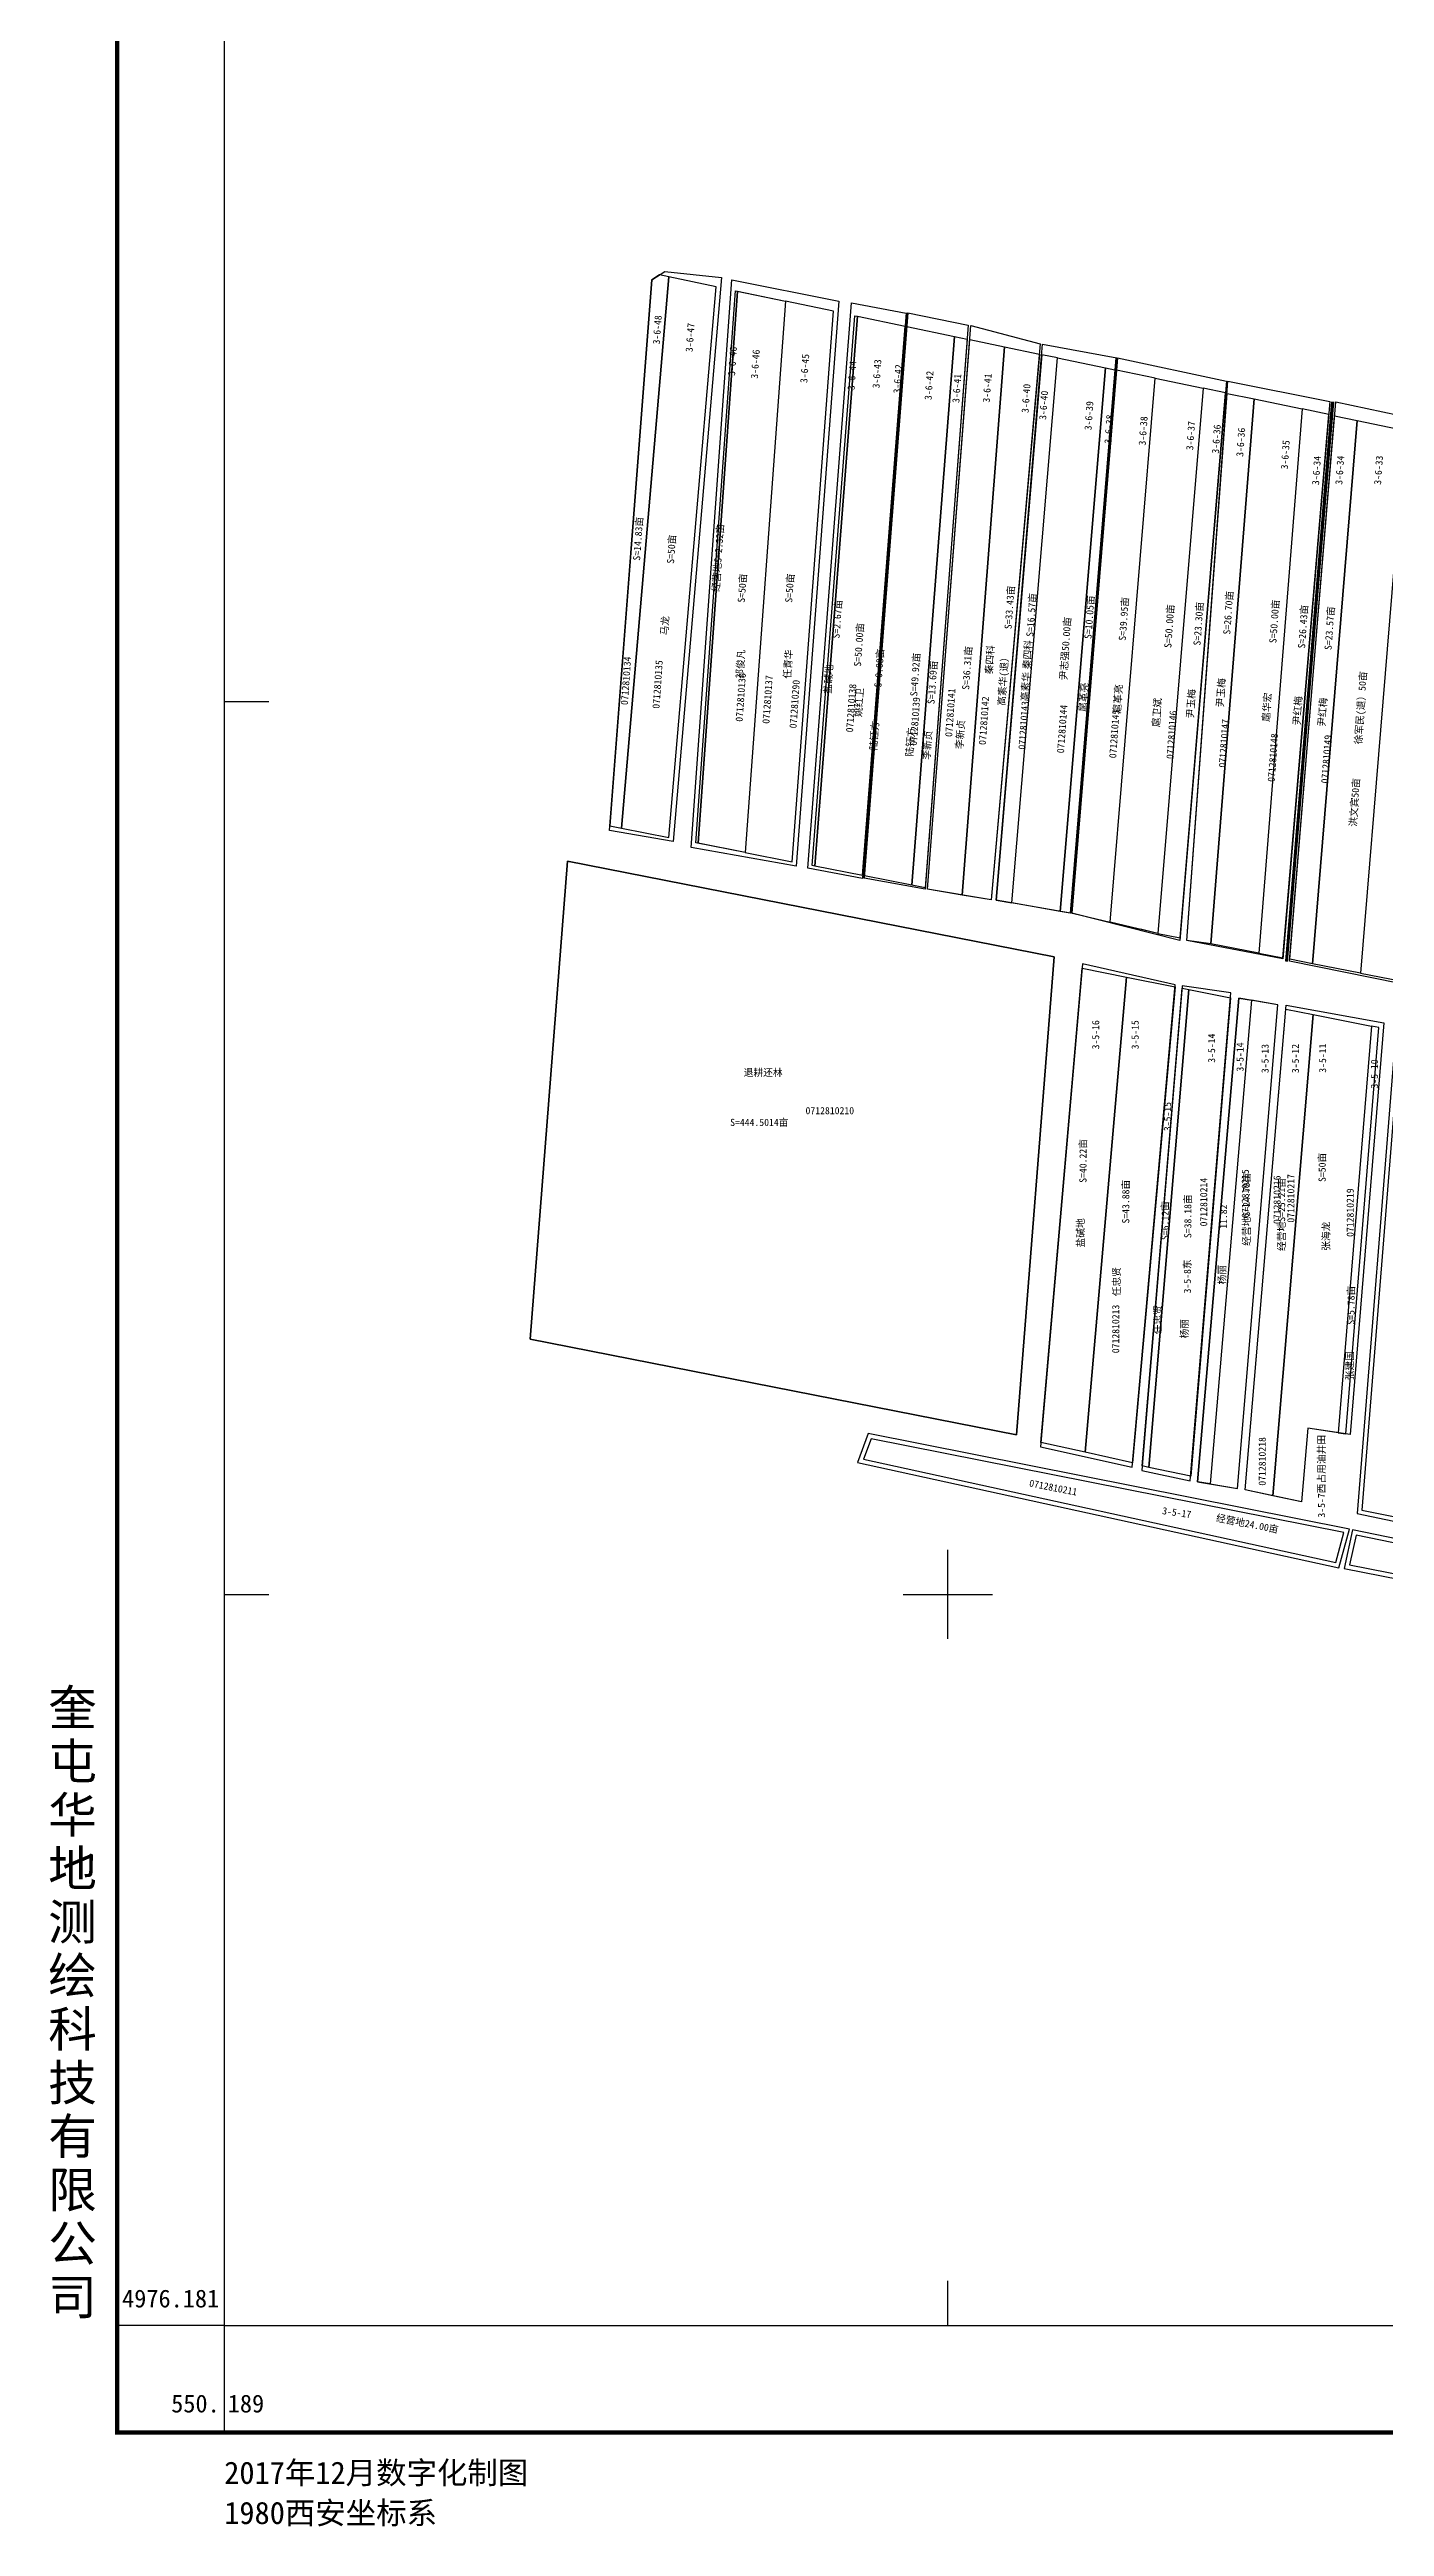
# Model space of a CAD drawing. Extents: x 549993 to 555812, y 4975881 to 4981525.
# Drawn here: x 549993 to 551489, y 4975956 to 4978731 of the extents above; entities that cross this region are included whole.
import ezdxf
from ezdxf.enums import TextEntityAlignment as Align

# ---------------------------------------------------------------- set-up
doc = ezdxf.new("R2010")
doc.units = 0
doc.header["$LTSCALE"] = 10
for name, color, linetype in [('2019-4-5', 1, 'CONTINUOUS'), ('2020-3.23', 6, 'CONTINUOUS'), ('TK', 255, 'CONTINUOUS'), ('出水桩', 2, 'CONTINUOUS'), ('地块名称', 255, 'CONTINUOUS'), ('地籍号', 1, 'CONTINUOUS'), ('权利人', 7, 'CONTINUOUS'), ('测地框', 255, 'CONTINUOUS'), ('经营地', 1, 'CONTINUOUS'), ('经营地面积', 6, 'CONTINUOUS'), ('身份地', 1, 'CONTINUOUS'), ('身份地面积', 255, 'CONTINUOUS'), ('退界后面积', 1, 'CONTINUOUS'), ('退耕还林', 3, 'CONTINUOUS')]:
    doc.layers.add(name, color=color, linetype=linetype)
doc.styles.add('宋体', font='')
doc.styles.get('宋体').set_extended_font_data('SimSun')

msp = doc.modelspace()

# ---------------------------------------------------------------- linework, layer by layer
at = {"layer": '2019-4-5', "color": 3, "linetype": 'Continuous', "flags": 128}
msp.add_lwpolyline([(550974.7, 4977791.5), (550959.7, 4977794.4), (551007.3, 4978409.2), (551021.5, 4978406.2)], close=True, dxfattribs=at)
for points, elevation in [([(551016.2, 4977783.3), (550977.3, 4977789.9), (551024.5, 4978405.6), (551063.3, 4978397.5)], 291.6), ([(551125.7, 4977765.1), (551071.8, 4977774.5), (551123, 4978385), (551176.7, 4978373.8)], 292.1)]:
    msp.add_lwpolyline(points, close=True, dxfattribs=dict(at, elevation=elevation))
at = {"layer": '2020-3.23', "color": 6, "linetype": 'Continuous', "flags": 128}
for points, elevation in [([(551048.5, 4977777.9), (551016.2, 4977783.3), (551063.3, 4978397.5), (551102.6, 4978389.3)], 291.6), ([(551123, 4978385), (551105.2, 4978388.7), (551054, 4977777.6), (551071.8, 4977774.5)], 292.1)]:
    msp.add_lwpolyline(points, close=True, dxfattribs=dict(at, elevation=elevation))
for points in [[(551462.6, 4977695.9), (551408.6, 4977706.4), (551458.7, 4978315), (551512.6, 4978303.8)], [(551483, 4977634.9), (551474.7, 4977636.5), (551437.5, 4977180.9), (551445.9, 4977179.7)], [(551463.8, 4977094.4), (551517.9, 4977083.3), (551561, 4977619.3), (551506.9, 4977630.1)]]:
    msp.add_lwpolyline(points, close=True, dxfattribs=at)
at = {"layer": 'TK', "linetype": 'Continuous'}
for p, q in [((550189, 4978000), (550239, 4978000)), ((551000, 4976950), (551000, 4977050)), ((550189, 4977000), (550239, 4977000)), ((550950, 4977000), (551050, 4977000)), ((551000, 4976181), (551000, 4976231)), ((550189, 4976181), (550069, 4976181)), ((550189, 4976181), (550189, 4976061))]:
    msp.add_line(p, q, dxfattribs=at)
at = {"layer": 'TK', "linetype": 'Continuous', "const_width": 5, "flags": 128}
msp.add_lwpolyline([(550069, 4976061), (555809, 4976061), (555809, 4981301), (550069, 4981301)], close=True, dxfattribs=at)
at = {"layer": 'TK', "linetype": 'Continuous', "flags": 128}
msp.add_lwpolyline([(550189, 4976181), (555689, 4976181), (555689, 4981181), (550189, 4981181)], close=True, dxfattribs=at)
at = {"layer": '出水桩', "color": 2, "linetype": 'Continuous', "flags": 128}
for points, elevation in [([(550953.2, 4978435.7), (550904.2, 4977802.2)], 291.4), ([(550954.2, 4978435.6), (550905.1, 4977802.1)], 291.4), ([(550955.2, 4978435.5), (550906.1, 4977802.1)], 291.4), ([(551188.2, 4978385.2), (551137, 4977763.2)], 291.8), ([(551189.2, 4978385.1), (551138.1, 4977763.3)], 291.8), ([(551190.2, 4978385.1), (551139, 4977763.2)], 291.8), ([(551430.1, 4978335.9), (551378.3, 4977709.2)], 292), ([(551431.1, 4978335.9), (551379.3, 4977709.1)], 292), ([(551432.1, 4978335.8), (551380.3, 4977709)], 292)]:
    msp.add_lwpolyline(points, dxfattribs=dict(at, elevation=elevation))
at = {"layer": '测地框', "linetype": 'Continuous', "flags": 128}
for points, elevation in [([(550668.4, 4978472.5), (550682.7, 4978481.9), (550746.3, 4978475.1), (550692, 4977843.2), (550620.8, 4977855.8)], 290.8), ([(550757.8, 4978472.7), (550877.7, 4978448.5), (550830.1, 4977815.7), (550712.3, 4977836.8)], 291.3), ([(550892, 4978446.8), (550953.3, 4978435.3), (550904.2, 4977801.9), (550842.9, 4977813.4)], 291.1), ([(550955.2, 4978435.5), (551022.7, 4978421.9), (550974.6, 4977790.1), (550906.1, 4977802.1)], 291.4), ([(551025.7, 4978421.4), (551103.6, 4978400.7), (551048.5, 4977777.9), (550977.3, 4977789.9)], 291.6), ([(551106.2, 4978400.4), (551189.2, 4978385), (551137.5, 4977763.1), (551054, 4977777.6)], 291.6), ([(551313.9, 4978359.1), (551428.2, 4978336.1), (551375.3, 4977711.8), (551267.7, 4977732.3)], 292.1), ([(551434.7, 4978335.9), (551557.8, 4978309.8), (551506.5, 4977684.2), (551383, 4977709.2)], 292), ([(551254.8, 4977682.7), (551150.8, 4977706.3), (551103.9, 4977165.2), (551206.6, 4977142.3)], 292.3), ([(551317.1, 4977673.7), (551262.7, 4977681.7), (551217.4, 4977138.8), (551271.7, 4977127.1)], 292.6), ([(551369.8, 4977660.4), (551325.9, 4977667.9), (551279.7, 4977126.1), (551324.6, 4977118.5)], 292.4), ([(551379, 4977660), (551488.5, 4977640.1), (551450.9, 4977178.9), (551403.5, 4977186), (551396.4, 4977103.5), (551333.3, 4977117.1)], 292.6), ([(551611.2, 4977614.1), (551502.3, 4977635.8), (551458.5, 4977090.4), (551564.1, 4977068.7)], 292.7), ([(550910.8, 4977180), (550898.8, 4977147.6), (551438.3, 4977029.6), (551450.1, 4977073.1)], 291.6), ([(551453.5, 4977072.3), (551444.2, 4977029), (552085.2, 4976903.2), (552092, 4976940.8)], 292.7)]:
    msp.add_lwpolyline(points, close=True, dxfattribs=dict(at, elevation=elevation))
at = {"layer": '测地框', "color": 7, "linetype": 'Continuous', "elevation": 291.8, "flags": 128}
msp.add_lwpolyline([(551190.2, 4978385.1), (551312.3, 4978359.2), (551260, 4977732.5), (551139, 4977763.2)], close=True, dxfattribs=at)
at = {"layer": '测地框', "linetype": 'Continuous', "flags": 128}
msp.add_lwpolyline([(551119, 4977714.2), (550573.9, 4977821.4), (550531.8, 4977286), (551076.8, 4977178.8)], close=True, dxfattribs=at)
at = {"layer": '经营地', "color": 4, "linetype": 'Continuous', "flags": 128}
for points in [[(550687.4, 4978475.9), (550676.8, 4978478.1), (550668.4, 4978472.5), (550621.2, 4977860.8), (550634.3, 4977858.2)], [(550720.1, 4977841.4), (550717.6, 4977841.9), (550761.9, 4978460.3), (550764.4, 4978459.8)], [(550851, 4977815.7), (550848.1, 4977816.3), (550895.9, 4978432.4), (550898.7, 4978431.8)], [(551153.8, 4977159.2), (551104.3, 4977170.2), (551150.4, 4977701.3), (551200, 4977691.4)], [(551369.8, 4977660.4), (551340.3, 4977665.5), (551294, 4977123.7), (551324.6, 4977118.5)], [(551364, 4977110.5), (551333.3, 4977117.1), (551378.7, 4977655.7), (551409.4, 4977649.6)]]:
    msp.add_lwpolyline(points, close=True, dxfattribs=at)
for points, elevation in [([(550761.9, 4978460.3), (550818.1, 4978448.6), (550772.7, 4977831.1), (550717.6, 4977841.9)], 292.1), ([(550914, 4977174.3), (550905.5, 4977151.3), (551434.7, 4977035.5), (551443.8, 4977069.2)], 291.6), ([(551457.4, 4977066.4), (551450.2, 4977032.9), (552081.2, 4976909.1), (552086.2, 4976936.9)], 292.7)]:
    msp.add_lwpolyline(points, close=True, dxfattribs=dict(at, elevation=elevation))
at = {"layer": '身份地', "color": 1, "linetype": 'Continuous', "flags": 128}
for points in [[(550740.4, 4978464.8), (550687.4, 4978475.9), (550634.3, 4977858.2), (550687.4, 4977847.8)], [(550772.7, 4977831.1), (550720.1, 4977841.4), (550764.4, 4978459.8), (550818.1, 4978448.6)], [(550871.8, 4978437.4), (550818.1, 4978448.6), (550772.7, 4977831.1), (550825.4, 4977820.7)], [(550904.3, 4977805.3), (550851, 4977815.7), (550898.7, 4978431.8), (550952, 4978420.7)], [(550952.1, 4978420.7), (550952, 4978420.7), (550904.3, 4977805.3), (550904.4, 4977805.3)], [(550959.7, 4977794.4), (550906.4, 4977804.9), (550954.1, 4978420.3), (551007.3, 4978409.2)], [(551232.3, 4978362.3), (551189.1, 4978371.3), (551139, 4977763.2), (551141.2, 4977762.6), (551181.8, 4977753)], [(551232.3, 4978362.3), (551286, 4978351.1), (551235.4, 4977740.4), (551181.8, 4977753)], [(551311.2, 4978345.8), (551286, 4978351.1), (551235.4, 4977740.4), (551260.2, 4977735.5)], [(551294.8, 4977728.7), (551267.7, 4977732.3), (551312.9, 4978345.4), (551343.2, 4978339.1)], [(551294.8, 4977728.7), (551343.2, 4978339.1), (551396.9, 4978327.9), (551348.6, 4977718.2)], [(551427, 4978321.7), (551396.9, 4978327.9), (551348.6, 4977718.2), (551375.4, 4977712.9)], [(551408.6, 4977706.4), (551383.1, 4977711.4), (551433.4, 4978320.3), (551458.7, 4978315)], [(551556.6, 4978294.6), (551512.6, 4978303.8), (551462.6, 4977695.9), (551506.7, 4977687.2)], [(551200, 4977691.4), (551254.6, 4977680.5), (551207, 4977147.3), (551153.8, 4977159.2)], [(551225.3, 4977142.2), (551217.8, 4977143.9), (551262.4, 4977678.9), (551269.9, 4977677.4)], [(551269.9, 4977677.4), (551316.6, 4977668.1), (551272.1, 4977132.2), (551225.3, 4977142.2)], [(551294, 4977123.7), (551279.7, 4977126.1), (551325.9, 4977667.9), (551340.3, 4977665.5)], [(551437.5, 4977180.9), (551403.5, 4977186), (551396.4, 4977103.5), (551364, 4977110.5), (551409.4, 4977649.6), (551474.7, 4977636.5)]]:
    msp.add_lwpolyline(points, close=True, dxfattribs=at)
at = {"layer": '身份地', "color": 1, "linetype": 'Continuous', "elevation": 292.1, "flags": 128}
msp.add_lwpolyline([(551176.7, 4978373.8), (551187.1, 4978371.7), (551137, 4977763.2), (551125.7, 4977765.1)], close=True, dxfattribs=at)
at = {"layer": '身份地', "color": 4, "linetype": 'Continuous', "elevation": 292.1, "flags": 128}
msp.add_lwpolyline([(551125.7, 4977765.1), (551176.7, 4978373.8)], dxfattribs=at)
at = {"layer": '身份地', "color": 4, "linetype": 'Continuous', "flags": 128}
for points in [[(551286, 4978351.1), (551235.4, 4977740.4)], [(551235.4, 4977740.4), (551215.7, 4977745)]]:
    msp.add_lwpolyline(points, dxfattribs=at)
at = {"layer": '退耕还林', "color": 3, "linetype": 'Continuous', "flags": 128}
msp.add_lwpolyline([(550573.9, 4977821.4), (551119, 4977714.2), (551076.8, 4977178.8), (550531.8, 4977286)], close=True, dxfattribs=at)

# ---------------------------------------------------------------- texts
at = {"layer": '2019-4-5', "color": 3, "linetype": 'Continuous', "style": '宋体'}
msp.add_text('3-6-39', height=8, rotation=86, dxfattribs=at).set_placement((551160.9, 4978303.8, 293.4))
for s, p in [('尹志强50.00亩', (551131.5, 4978059.5)), ('S=36.31亩', (551021.3, 4978037.8)), ('S=13.69亩', (550982.4, 4978021.7, 291.4)), ('徐军民(退）50亩', (551463, 4977993.1)), ('0712810141', (551002.7, 4977987.7)), ('李新贞', (551013.6, 4977963.3)), ('李新贞', (550976.9, 4977951.4, 291.4))]:
    msp.add_text(s, height=8, rotation=86, dxfattribs=at).set_placement(p, align=Align.MIDDLE)
at = {"layer": '2020-3.23', "color": 6, "linetype": 'Continuous', "style": '宋体'}
for s, rotation, p in [('秦四科', 86, (551046.7, 4978047)), ('秦四科', 86, (551088.9, 4978052.7)), ('洪文宾50亩', 86, (551455.5, 4977887.1)), ('张建国', 90, (551450.1, 4977256.1))]:
    msp.add_text(s, height=8, rotation=rotation, dxfattribs=at).set_placement(p, align=Align.MIDDLE)
at = {"layer": 'TK', "linetype": 'Continuous', "style": '宋体'}
for s, p in [('奎', (550019, 4976841)), ('屯', (550019, 4976781)), ('华', (550019, 4976721)), ('地', (550019, 4976661)), ('测', (550019, 4976601)), ('绘', (550019, 4976541)), ('科', (550019, 4976481)), ('技', (550019, 4976421)), ('有', (550019, 4976361)), ('限', (550019, 4976301)), ('公', (550019, 4976241)), ('司', (550019, 4976181))]:
    msp.add_text(s, height=40, dxfattribs=at).set_placement(p, align=Align.BOTTOM_CENTER)
msp.add_text('4976.181', height=20, dxfattribs=at).set_placement((550129, 4976211), align=Align.MIDDLE)
msp.add_text('550.', height=20, dxfattribs=at).set_placement((550184, 4976093.5), align=Align.MIDDLE_RIGHT)
for s, height, p in [('189', 20, (550193, 4976093.5)), ('2017年12月数字化制图', 25, (550189, 4976016)), ('1980西安坐标系', 25, (550189, 4975971))]:
    msp.add_text(s, height=height, dxfattribs=at).set_placement(p, align=Align.MIDDLE_LEFT)
at = {"layer": '地块名称', "linetype": 'Continuous', "style": '宋体'}
for s, rotation, p in [('3-6-48', 86, (550677.1, 4978400, 293.4)), ('3-6-47', 86, (550713.9, 4978391.4, 293.4)), ('3-6-46', 86, (550761.4, 4978364.8, 293.4)), ('3-6-46', 86, (550787, 4978361.6, 293.4)), ('3-6-45', 86, (550842.4, 4978356.7, 293.4)), ('3-6-44', 86, (550895.4, 4978348.8)), ('3-6-43', 86, (550923.3, 4978350.7, 293.4)), ('3-6-42', 86, (550946.7, 4978345, 293.4)), ('3-6-42', 86, (550981.7, 4978337.7, 293.4)), ('3-6-41', 86, (551012.8, 4978334.4, 293.4)), ('3-6-41', 86, (551046.9, 4978334.8, 293.4)), ('3-6-40', 86, (551090.4, 4978323.2, 293.4)), ('3-6-40', 86, (551110.1, 4978315.5, 293.4)), ('3-6-38', 86, (551183.2, 4978288.7, 585.2)), ('3-6-38', 86, (551221.6, 4978286.8, 293.4)), ('3-6-37', 86, (551274.9, 4978281.4, 293.4)), ('3-6-36', 86, (551303.7, 4978277.6, 293.4)), ('3-6-36', 86, (551331, 4978274.1, 293.4)), ('3-6-35', 86, (551380.9, 4978260, 293.4)), ('3-6-34', 86, (551442, 4978242.8, 293.4)), ('3-6-34', 86, (551415.9, 4978242.4, 293.4)), ('3-6-33', 86, (551485.4, 4978242.8, 293.4)), ('3-5-16', 90, (551169.6, 4977610.5, 293.4)), ('3-5-15', 90, (551213.8, 4977610.5, 293.4)), ('3-5-14', 90, (551299.5, 4977595.5, 293.4)), ('3-5-14', 90, (551331.4, 4977585.6, 293.4)), ('3-5-13', 90, (551359.4, 4977583.9, 293.4)), ('3-5-12', 90, (551393.4, 4977583.9, 293.4)), ('3-5-11', 90, (551423.9, 4977584.3, 293.4)), ('3-5-10', 90, (551482, 4977566.6, 293.4)), ('3-5-15', 90, (551250.1, 4977518.9, 293.4)), ('3-5-17', 352, (551239.8, 4977089.9, 293.4))]:
    msp.add_text(s, height=8, rotation=rotation, dxfattribs=at).set_placement(p)
at = {"layer": '地块名称', "color": 1, "linetype": 'Continuous', "style": '宋体'}
for s, p in [('3-5-8东 ', (551268, 4977358.9)), ('3-5-7西占用油井田', (551418.5, 4977132.3))]:
    msp.add_text(s, height=8, rotation=90, dxfattribs=at).set_placement(p, align=Align.MIDDLE)
at = {"layer": '地籍号', "color": 1, "linetype": 'Continuous', "style": '宋体'}
for s, rotation, p in [('0712810134', 86, (550639.3, 4978023.4)), ('0712810135', 86, (550674.7, 4978019.3)), ('0712810136', 86, (550767.9, 4978004.7)), ('0712810137', 86, (550797.9, 4978002.4)), ('0712810290', 86, (550828.3, 4977997.3)), ('0712810138', 86, (550891.6, 4977992.8)), ('0712810139', 86, (550963.1, 4977977.9)), ('0712810142', 86, (551040.4, 4977978.7)), ('0712810143', 86, (551084.8, 4977973.5)), ('0712810144', 86, (551128.1, 4977969.4)), ('0712810145', 86, (551186.6, 4977963.8)), ('0712810146', 86, (551250.7, 4977962.9)), ('0712810147', 86, (551309.3, 4977953.3)), ('0712810148', 86, (551364.2, 4977937.3)), ('0712810149', 86, (551424.2, 4977935.6)), ('0712810215', 90, (551333.3, 4977449)), ('0712810214', 90, (551286.7, 4977439.4)), ('0712810216', 90, (551368.9, 4977442)), ('0712810217', 90, (551384.4, 4977443.6)), ('0712810219', 90, (551450.9, 4977427.6)), ('0712810213', 90, (551188.1, 4977297.3)), ('0712810218', 90, (551352.3, 4977148.9)), ('0712810211', 349, (551118.1, 4977119.6))]:
    msp.add_text(s, height=8, rotation=rotation, dxfattribs=at).set_placement(p, align=Align.MIDDLE)
msp.add_text('0712810210', height=8, dxfattribs=at).set_placement((550867.7, 4977541.8), align=Align.MIDDLE)
at = {"layer": '权利人', "color": 1, "linetype": 'Continuous', "style": '宋体'}
for s, rotation, p in [('马龙', 86, (550682.5, 4978085.2, 292.1)), ('祁俊凡', 86, (550767.3, 4978042.1, 292.1)), ('任青华', 86, (550820.6, 4978042.1, 292.1)), ('高素华(退）', 86, (551062.3, 4978025.4)), ('高素华', 86, (551086.7, 4978016.8)), ('尹玉梅', 86, (551305.7, 4978010.1, 292.1)), ('姚红卫', 86, (550900.1, 4977999.2)), ('扈革亮', 86, (551151.7, 4978005, 291.8)), ('扈革亮', 86, (551190.2, 4978003.1)), ('扈卫斌', 86, (551233.9, 4977987.8, 292.1)), ('尹玉梅', 86, (551272.2, 4977997.8, 292.1)), ('扈华宏', 86, (551357.1, 4977993.8, 292.1)), ('尹红梅', 86, (551391.7, 4977990, 292.1)), ('尹红梅', 86, (551419.5, 4977988.3)), ('陆钰方', 86, (550917.2, 4977962)), ('陆钰方', 86, (550957.6, 4977954.8)), ('张海龙', 90, (551423.6, 4977401.2)), ('任忠贤', 90, (551188.9, 4977350.3)), ('杨丽', 90, (551307, 4977358.1)), ('任忠贤', 90, (551234.9, 4977307.7)), ('杨丽', 90, (551264.7, 4977297.5))]:
    msp.add_text(s, height=8, rotation=rotation, dxfattribs=at).set_placement(p, align=Align.MIDDLE)
at = {"layer": '经营地', "color": 4, "linetype": 'Continuous', "style": '宋体'}
for s, rotation, p in [('S=2.67亩', 86, (550875.8, 4978092.6)), ('盐碱地', 86, (550865.9, 4978025.5)), ('盐碱地', 90, (551148.4, 4977405))]:
    msp.add_text(s, height=8, rotation=rotation, dxfattribs=at).set_placement(p, align=Align.MIDDLE)
at = {"layer": '经营地面积', "color": 4, "linetype": 'Continuous', "style": '宋体'}
for s, rotation, p in [('S=14.83亩', 86, (550652.5, 4978182.6)), ('经营地S=2.32亩', 86, (550742.2, 4978161.1)), ('S=40.22亩', 90, (551151.1, 4977485.5)), ('经营地S=24.79亩', 90, (551334.4, 4977431.3)), ('经营地S=25.21亩', 90, (551373.7, 4977425.5)), ('经营地24.00亩', 349, (551335.6, 4977079.5))]:
    msp.add_text(s, height=8, rotation=rotation, dxfattribs=at).set_placement(p, align=Align.MIDDLE)
at = {"layer": '身份地面积', "color": 1, "linetype": 'Continuous', "style": '宋体'}
for s, rotation, p in [('S=50亩', 86, (550689.9, 4978170.9)), ('S=50亩', 86, (550769.2, 4978127.3)), ('S=50亩', 86, (550822.4, 4978127.3)), ('S=33.43亩', 86, (551068.8, 4978105.7)), ('S=16.57亩', 86, (551093.2, 4978097.2)), ('S=10.05亩', 86, (551158.3, 4978094.7, 291.8)), ('S=39.95亩', 86, (551196.8, 4978092.8)), ('S=50.00亩', 86, (551247.8, 4978084.7)), ('S=23.30亩', 86, (551280.5, 4978087.4)), ('S=26.70亩', 86, (551313.9, 4978099.7)), ('S=50.00亩', 86, (551365.5, 4978090)), ('S=50.00亩', 86, (550900, 4978063.8)), ('S=26.43亩', 86, (551397.7, 4978084.1, 292.1)), ('S=23.57亩', 86, (551427.4, 4978082.4)), ('S=0.08亩', 86, (550922.7, 4978037.7)), ('S=49.92亩', 86, (550963.1, 4978030.5)), ('S=50亩', 90, (551419.1, 4977478.3)), ('S=43.88亩', 90, (551199, 4977439.9)), ('S=38.18亩', 90, (551268.6, 4977423.6)), ('S=6.12亩', 90, (551243.1, 4977418.7)), ('11.82', 90, (551308.9, 4977423.1)), ('S=5.78亩', 90, (551451.5, 4977323.9))]:
    msp.add_text(s, height=8, rotation=rotation, dxfattribs=at).set_placement(p, align=Align.MIDDLE)
at = {"layer": '退界后面积', "color": 1, "linetype": 'Continuous', "style": '宋体'}
for s, p in [('退耕还林', (550793, 4977584.8)), ('S=444.5014亩', (550788.7, 4977529))]:
    msp.add_text(s, height=8, dxfattribs=at).set_placement(p, align=Align.MIDDLE)

doc.saveas('drawing.dxf')
